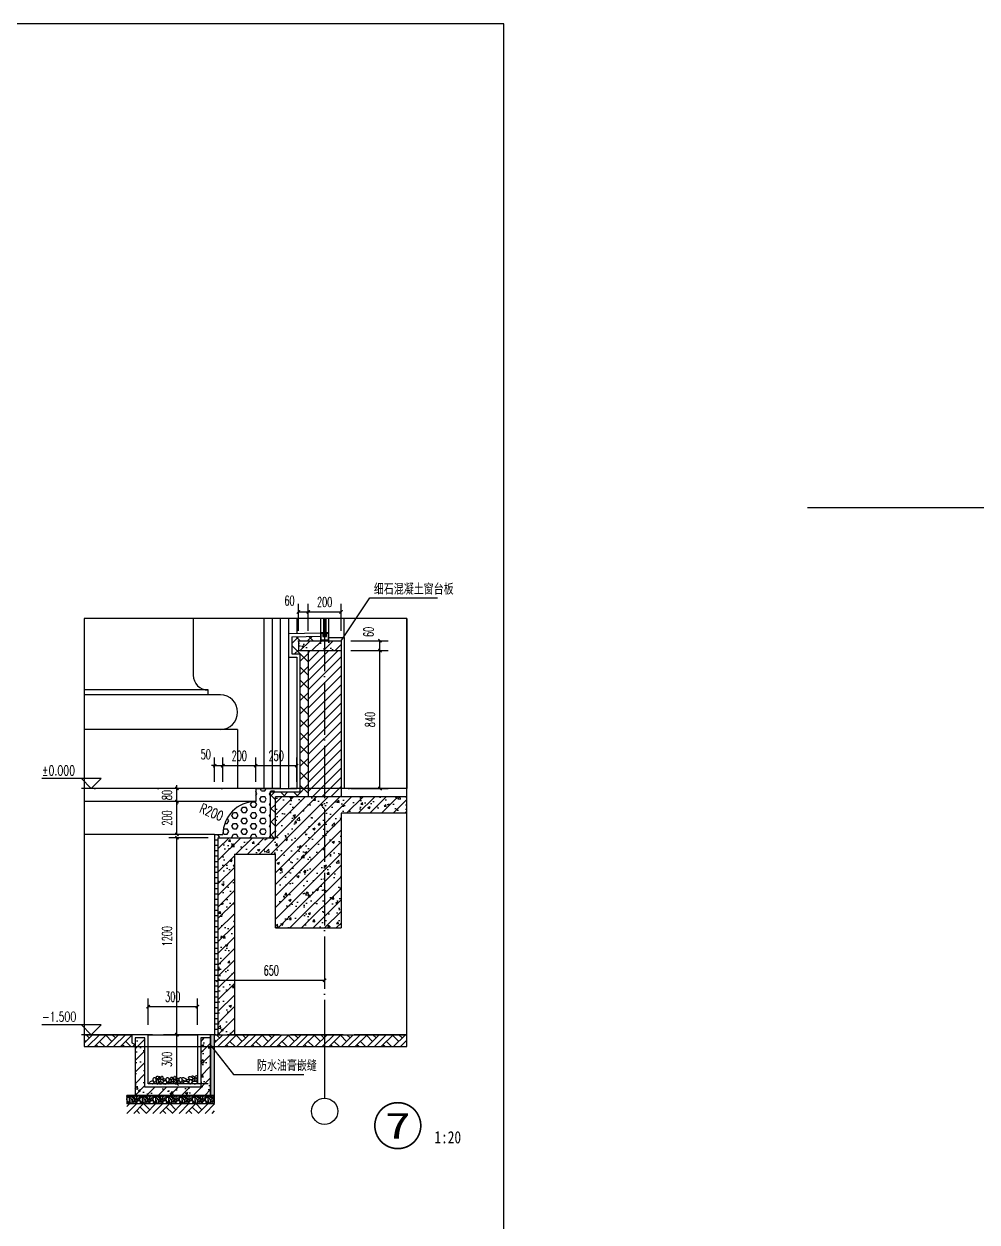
# Model space of a CAD drawing. Extents: x 0 to 125661, y -104936 to 8656.
# Drawn here: x 44539 to 50346, y -34178 to -26879 of the extents above; entities that cross this region are included whole.
import ezdxf
from ezdxf.enums import TextEntityAlignment as Align

# ---------------------------------------------------------------- set-up
doc = ezdxf.new("R2010")
doc.units = 0
doc.header["$LTSCALE"] = 800
doc.header["$MEASUREMENT"] = 0
doc.linetypes.add('DOTE', pattern=[2.42, 2, -0.2, 0.02, -0.2])
doc.layers.get('0').update_dxf_attribs({"linetype": 'CONTINUOUS'})
doc.layers.get('Defpoints').update_dxf_attribs({"color": 1, "linetype": 'CONTINUOUS'})
for name, color, linetype in [('A-卫生间', 173, 'CONTINUOUS'), ('A-外窗', 145, 'CONTINUOUS'), ('A-立面看线', 117, 'CONTINUOUS'), ('A-装饰构件', 197, 'CONTINUOUS'), ('AXIS', 3, 'CONTINUOUS'), ('AXIS_TEXT', 7, 'CONTINUOUS'), ('DIM_ELEV', 3, 'CONTINUOUS'), ('DIM_IDEN', 3, 'CONTINUOUS'), ('DIM_LEAD', 3, 'CONTINUOUS'), ('DOTE', 28, 'CONTINUOUS'), ('PUB_DIM', 3, 'CONTINUOUS'), ('PUB_HATCH', 8, 'CONTINUOUS'), ('PUB_TEXT', 7, 'CONTINUOUS'), ('WALL', 50, 'CONTINUOUS'), ('WINDOW', 145, 'CONTINUOUS'), ('看线1', 7, 'CONTINUOUS'), ('门窗', 4, 'CONTINUOUS'), ('防水', 249, 'CONTINUOUS'), ('面层', 123, 'CONTINUOUS')]:
    doc.layers.add(name, color=color, linetype=linetype)
doc.styles.add('_TCH_DIM', font='SIMPLEX', dxfattribs={"bigfont": 'GBCBIG'})
doc.styles.add('COMPLEX', font='COMPLEX')
doc.styles.add('DIM_FONT', font='SIMPLEX.shx', dxfattribs={"width": 0.6})
doc.styles.add('ht', font='SIMHEI.TTF')
doc.styles.add('房间名称', font='SIMHEI.TTF', dxfattribs={"width": 0.8})
doc.dimstyles.new('DIMN20', dxfattribs={"dimscale": 0.2, "dimtxt": 300, "dimasz": 100, "dimexe": 250, "dimexo": 300, "dimgap": 150, "dimtad": 1, "dimdec": 0, "dimzin": 0, "dimdsep": 46, "dimtxsty": 'DIM_FONT', "dimblk": 'ARCHTICK', "dimcen": 0.09, "dimclrt": 7, "dimazin": 2, "dimtfac": 1, "dimtdec": 0, "dimtix": 1, "dimtmove": 2, "dimatfit": 3, "dimfxl": 0, "dimtolj": 1, "dimtzin": 0, "dimarcsym": 0})

# ---------------------------------------------------------------- blocks, each defined once
blk = doc.blocks.new('_ArchTick')
at = {"color": 0, "linetype": 'ByBlock', "const_width": 0.4}
blk.add_lwpolyline([(-0.5, -0.5), (0.5, 0.5)], dxfattribs=at)
blk = doc.blocks.new('*D374')
at = {"layer": 'Defpoints', "color": 0}
for p in [(45470.9, -31836.4), (45720.9, -31836.4), (45720.9, -33036.4)]:
    blk.add_point(p, dxfattribs=at)
at = {"layer": 'PUB_DIM', "color": 0, "lineweight": -2}
for p, q in [((45660.9, -31836.4), (45420.9, -31836.4)), ((45470.9, -33036.4), (45470.9, -31836.4)), ((45660.9, -33036.4), (45420.9, -33036.4))]:
    blk.add_line(p, q, dxfattribs=at)
at = {"layer": 'PUB_DIM', "color": 0, "lineweight": -2, "xscale": 20, "yscale": 20, "zscale": 20}
for p, rotation in [((45470.9, -31836.4), 90), ((45470.9, -33036.4), 270)]:
    blk.add_blockref('_ArchTick', p, dxfattribs=dict(at, rotation=rotation))
at = {"layer": 'PUB_DIM', "color": 7, "insert": (45410.9, -32436.4), "char_height": 60, "attachment_point": 5, "rotation": 90, "style": 'DIM_FONT'}
blk.add_mtext('\\A1;1200', dxfattribs=at)
blk = doc.blocks.new('*D375')
at = {"layer": 'Defpoints', "color": 0}
for p in [(45470.9, -33036.4), (45720.9, -33036.4), (45720.9, -33336.4)]:
    blk.add_point(p, dxfattribs=at)
at = {"layer": 'PUB_DIM', "color": 0, "lineweight": -2}
for p, q in [((45660.9, -33036.4), (45420.9, -33036.4)), ((45470.9, -33336.4), (45470.9, -33036.4)), ((45660.9, -33336.4), (45420.9, -33336.4))]:
    blk.add_line(p, q, dxfattribs=at)
at = {"layer": 'PUB_DIM', "color": 0, "lineweight": -2, "xscale": 20, "yscale": 20, "zscale": 20}
for p, rotation in [((45470.9, -33036.4), 90), ((45470.9, -33336.4), 270)]:
    blk.add_blockref('_ArchTick', p, dxfattribs=dict(at, rotation=rotation))
at = {"layer": 'PUB_DIM', "color": 7, "insert": (45410.9, -33186.4), "char_height": 60, "attachment_point": 5, "rotation": 90, "style": 'DIM_FONT'}
blk.add_mtext('\\A1;300', dxfattribs=at)
blk = doc.blocks.new('*D376')
at = {"layer": 'Defpoints', "color": 0}
for p in [(45750.9, -31397.4), (45700.9, -31556.4), (45750.9, -31556.4)]:
    blk.add_point(p, dxfattribs=at)
at = {"layer": 'PUB_DIM', "color": 0, "lineweight": -2}
for p, q in [((45700.9, -31496.4), (45700.9, -31347.4)), ((45750.9, -31496.4), (45750.9, -31347.4)), ((45700.9, -31397.4), (45680.9, -31397.4)), ((45700.9, -31397.4), (45750.9, -31397.4)), ((45750.9, -31397.4), (45770.9, -31397.4))]:
    blk.add_line(p, q, dxfattribs=at)
at = {"layer": 'PUB_DIM', "color": 0, "lineweight": -2, "xscale": 20, "yscale": 20, "zscale": 20}
blk.add_blockref('_ArchTick', (45700.9, -31397.4), dxfattribs=at)
at = {"layer": 'PUB_DIM', "color": 0, "lineweight": -2, "xscale": 20, "yscale": 20, "zscale": 20, "rotation": 180}
blk.add_blockref('_ArchTick', (45750.9, -31397.4), dxfattribs=at)
at = {"layer": 'PUB_DIM', "color": 7, "insert": (45646.9, -31328.4), "char_height": 60, "attachment_point": 5, "style": 'DIM_FONT'}
blk.add_mtext('\\A1;50', dxfattribs=at)
blk = doc.blocks.new('*D377')
at = {"layer": 'Defpoints', "color": 0}
for p in [(45950.9, -31397.4), (45750.9, -31556.4), (45950.9, -31556.4)]:
    blk.add_point(p, dxfattribs=at)
at = {"layer": 'PUB_DIM', "color": 0, "lineweight": -2}
for p, q in [((45750.9, -31496.4), (45750.9, -31347.4)), ((45950.9, -31496.4), (45950.9, -31347.4)), ((45750.9, -31397.4), (45950.9, -31397.4))]:
    blk.add_line(p, q, dxfattribs=at)
at = {"layer": 'PUB_DIM', "color": 0, "lineweight": -2, "xscale": 20, "yscale": 20, "zscale": 20, "rotation": 180}
blk.add_blockref('_ArchTick', (45750.9, -31397.4), dxfattribs=at)
at = {"layer": 'PUB_DIM', "color": 0, "lineweight": -2, "xscale": 20, "yscale": 20, "zscale": 20}
blk.add_blockref('_ArchTick', (45950.9, -31397.4), dxfattribs=at)
at = {"layer": 'PUB_DIM', "color": 7, "insert": (45850.9, -31337.4), "char_height": 60, "attachment_point": 5, "style": 'DIM_FONT'}
blk.add_mtext('\\A1;200', dxfattribs=at)
blk = doc.blocks.new('*D378')
at = {"layer": 'Defpoints', "color": 0}
for p in [(46200.8, -31397.4), (45950.9, -31556.4), (46200.8, -31556.4)]:
    blk.add_point(p, dxfattribs=at)
at = {"layer": 'PUB_DIM', "color": 0, "lineweight": -2}
for p, q in [((45950.9, -31496.4), (45950.9, -31347.4)), ((46200.8, -31496.4), (46200.8, -31347.4)), ((45950.9, -31397.4), (46200.8, -31397.4))]:
    blk.add_line(p, q, dxfattribs=at)
at = {"layer": 'PUB_DIM', "color": 0, "lineweight": -2, "xscale": 20, "yscale": 20, "zscale": 20, "rotation": 180}
blk.add_blockref('_ArchTick', (45950.9, -31397.4), dxfattribs=at)
at = {"layer": 'PUB_DIM', "color": 0, "lineweight": -2, "xscale": 20, "yscale": 20, "zscale": 20}
blk.add_blockref('_ArchTick', (46200.8, -31397.4), dxfattribs=at)
at = {"layer": 'PUB_DIM', "color": 7, "insert": (46075.8, -31337.4), "char_height": 60, "attachment_point": 5, "style": 'DIM_FONT'}
blk.add_mtext('\\A1;250', dxfattribs=at)
blk = doc.blocks.new('*D379')
at = {"layer": 'Defpoints', "color": 0}
for p in [(45595.9, -32865.5), (45295.9, -33036.4), (45595.9, -33036.4)]:
    blk.add_point(p, dxfattribs=at)
at = {"layer": 'PUB_DIM', "color": 0, "lineweight": -2}
for p, q in [((45295.9, -32976.4), (45295.9, -32815.5)), ((45595.9, -32976.4), (45595.9, -32815.5)), ((45295.9, -32865.5), (45595.9, -32865.5))]:
    blk.add_line(p, q, dxfattribs=at)
at = {"layer": 'PUB_DIM', "color": 0, "lineweight": -2, "xscale": 20, "yscale": 20, "zscale": 20, "rotation": 180}
blk.add_blockref('_ArchTick', (45295.9, -32865.5), dxfattribs=at)
at = {"layer": 'PUB_DIM', "color": 0, "lineweight": -2, "xscale": 20, "yscale": 20, "zscale": 20}
blk.add_blockref('_ArchTick', (45595.9, -32865.5), dxfattribs=at)
at = {"layer": 'PUB_DIM', "color": 7, "insert": (45445.9, -32805.5), "char_height": 60, "attachment_point": 5, "style": 'DIM_FONT'}
blk.add_mtext('\\A1;300', dxfattribs=at)
blk = doc.blocks.new('*D380')
at = {"layer": 'Defpoints', "color": 0}
for p in [(45720.9, -32386.4), (46370.9, -32386.4), (46370.9, -32705)]:
    blk.add_point(p, dxfattribs=at)
at = {"layer": 'PUB_DIM', "color": 0, "lineweight": -2}
for p, q in [((45720.9, -32446.4), (45720.9, -32755)), ((46370.9, -32446.4), (46370.9, -32755)), ((45720.9, -32705), (46370.9, -32705))]:
    blk.add_line(p, q, dxfattribs=at)
at = {"layer": 'PUB_DIM', "color": 0, "lineweight": -2, "xscale": 20, "yscale": 20, "zscale": 20, "rotation": 180}
blk.add_blockref('_ArchTick', (45720.9, -32705), dxfattribs=at)
at = {"layer": 'PUB_DIM', "color": 0, "lineweight": -2, "xscale": 20, "yscale": 20, "zscale": 20}
blk.add_blockref('_ArchTick', (46370.9, -32705), dxfattribs=at)
at = {"layer": 'PUB_DIM', "color": 7, "insert": (46045.9, -32645), "char_height": 60, "attachment_point": 5, "style": 'DIM_FONT'}
blk.add_mtext('\\A1;650', dxfattribs=at)
blk = doc.blocks.new('*D381')
at = {"layer": 'Defpoints', "color": 0}
for p in [(45470.9, -31536.4), (45720.9, -31536.4), (45720.9, -31616.4)]:
    blk.add_point(p, dxfattribs=at)
at = {"layer": 'PUB_DIM', "color": 0, "lineweight": -2}
for p, q in [((45470.9, -31536.4), (45470.9, -31516.4)), ((45660.9, -31536.4), (45420.9, -31536.4)), ((45470.9, -31616.4), (45470.9, -31536.4)), ((45660.9, -31616.4), (45420.9, -31616.4)), ((45470.9, -31616.4), (45470.9, -31636.4))]:
    blk.add_line(p, q, dxfattribs=at)
at = {"layer": 'PUB_DIM', "color": 0, "lineweight": -2, "xscale": 20, "yscale": 20, "zscale": 20}
for p, rotation in [((45470.9, -31536.4), 270), ((45470.9, -31616.4), 90)]:
    blk.add_blockref('_ArchTick', p, dxfattribs=dict(at, rotation=rotation))
at = {"layer": 'PUB_DIM', "color": 7, "insert": (45410.9, -31576.4), "char_height": 60, "attachment_point": 5, "rotation": 90, "style": 'DIM_FONT'}
blk.add_mtext('\\A1;80', dxfattribs=at)
blk = doc.blocks.new('*D382')
at = {"layer": 'Defpoints', "color": 0}
for p in [(45470.9, -31616.4), (45720.9, -31616.4), (45720.9, -31816.4)]:
    blk.add_point(p, dxfattribs=at)
at = {"layer": 'PUB_DIM', "color": 0, "lineweight": -2}
for p, q in [((45660.9, -31616.4), (45420.9, -31616.4)), ((45470.9, -31816.4), (45470.9, -31616.4)), ((45660.9, -31816.4), (45420.9, -31816.4))]:
    blk.add_line(p, q, dxfattribs=at)
at = {"layer": 'PUB_DIM', "color": 0, "lineweight": -2, "xscale": 20, "yscale": 20, "zscale": 20}
for p, rotation in [((45470.9, -31616.4), 90), ((45470.9, -31816.4), 270)]:
    blk.add_blockref('_ArchTick', p, dxfattribs=dict(at, rotation=rotation))
at = {"layer": 'PUB_DIM', "color": 7, "insert": (45410.9, -31716.4), "char_height": 60, "attachment_point": 5, "rotation": 90, "style": 'DIM_FONT'}
blk.add_mtext('\\A1;200', dxfattribs=at)
blk = doc.blocks.new('*D383')
at = {"layer": 'Defpoints', "color": 0}
for p in [(46470.9, -30460.7), (46270.9, -30636.4), (46470.9, -30636.4)]:
    blk.add_point(p, dxfattribs=at)
at = {"layer": 'PUB_DIM', "color": 0, "lineweight": -2}
for p, q in [((46270.9, -30576.4), (46270.9, -30410.7)), ((46470.9, -30576.4), (46470.9, -30410.7)), ((46270.9, -30460.7), (46470.9, -30460.7))]:
    blk.add_line(p, q, dxfattribs=at)
at = {"layer": 'PUB_DIM', "color": 0, "lineweight": -2, "xscale": 20, "yscale": 20, "zscale": 20, "rotation": 180}
blk.add_blockref('_ArchTick', (46270.9, -30460.7), dxfattribs=at)
at = {"layer": 'PUB_DIM', "color": 0, "lineweight": -2, "xscale": 20, "yscale": 20, "zscale": 20}
blk.add_blockref('_ArchTick', (46470.9, -30460.7), dxfattribs=at)
at = {"layer": 'PUB_DIM', "color": 7, "insert": (46370.9, -30400.7), "char_height": 60, "attachment_point": 5, "style": 'DIM_FONT'}
blk.add_mtext('\\A1;200', dxfattribs=at)
blk = doc.blocks.new('*D384')
at = {"layer": 'Defpoints', "color": 0}
for p in [(46270.9, -30460.7), (46210.9, -30636.4), (46270.9, -30636.4)]:
    blk.add_point(p, dxfattribs=at)
at = {"layer": 'PUB_DIM', "color": 0, "lineweight": -2}
for p, q in [((46210.9, -30576.4), (46210.9, -30410.7)), ((46270.9, -30576.4), (46270.9, -30410.7)), ((46210.9, -30460.7), (46270.9, -30460.7))]:
    blk.add_line(p, q, dxfattribs=at)
at = {"layer": 'PUB_DIM', "color": 0, "lineweight": -2, "xscale": 20, "yscale": 20, "zscale": 20, "rotation": 180}
blk.add_blockref('_ArchTick', (46210.9, -30460.7), dxfattribs=at)
at = {"layer": 'PUB_DIM', "color": 0, "lineweight": -2, "xscale": 20, "yscale": 20, "zscale": 20}
blk.add_blockref('_ArchTick', (46270.9, -30460.7), dxfattribs=at)
at = {"layer": 'PUB_DIM', "color": 7, "insert": (46156.9, -30391.7), "char_height": 60, "attachment_point": 5, "style": 'DIM_FONT'}
blk.add_mtext('\\A1;60', dxfattribs=at)
blk = doc.blocks.new('*D385')
at = {"layer": 'Defpoints', "color": 0}
for p in [(46470.9, -30636.4), (46707.8, -30636.4), (46470.9, -30696.4)]:
    blk.add_point(p, dxfattribs=at)
at = {"layer": 'PUB_DIM', "color": 0, "lineweight": -2}
for p, q in [((46530.9, -30636.4), (46757.8, -30636.4)), ((46707.8, -30696.4), (46707.8, -30636.4)), ((46530.9, -30696.4), (46757.8, -30696.4))]:
    blk.add_line(p, q, dxfattribs=at)
at = {"layer": 'PUB_DIM', "color": 0, "lineweight": -2, "xscale": 20, "yscale": 20, "zscale": 20}
for p, rotation in [((46707.8, -30636.4), 90), ((46707.8, -30696.4), 270)]:
    blk.add_blockref('_ArchTick', p, dxfattribs=dict(at, rotation=rotation))
at = {"layer": 'PUB_DIM', "color": 7, "insert": (46638.8, -30582.4), "char_height": 60, "attachment_point": 5, "rotation": 90, "style": 'DIM_FONT'}
blk.add_mtext('\\A1;60', dxfattribs=at)
blk = doc.blocks.new('*D386')
at = {"layer": 'Defpoints', "color": 0}
for p in [(46470.9, -30696.4), (46707.8, -30696.4), (46470.9, -31536.4)]:
    blk.add_point(p, dxfattribs=at)
at = {"layer": 'PUB_DIM', "color": 0, "lineweight": -2}
for p, q in [((46530.9, -30696.4), (46757.8, -30696.4)), ((46707.8, -31536.4), (46707.8, -30696.4)), ((46530.9, -31536.4), (46757.8, -31536.4))]:
    blk.add_line(p, q, dxfattribs=at)
at = {"layer": 'PUB_DIM', "color": 0, "lineweight": -2, "xscale": 20, "yscale": 20, "zscale": 20}
for p, rotation in [((46707.8, -30696.4), 90), ((46707.8, -31536.4), 270)]:
    blk.add_blockref('_ArchTick', p, dxfattribs=dict(at, rotation=rotation))
at = {"layer": 'PUB_DIM', "color": 7, "insert": (46647.8, -31116.4), "char_height": 60, "attachment_point": 5, "rotation": 90, "style": 'DIM_FONT'}
blk.add_mtext('\\A1;840', dxfattribs=at)
blk = doc.blocks.new('_AXISO')
blk.add_circle((0, 0), 0.5)
at = {"layer": 'AXIS_TEXT', "style": 'COMPLEX', "width": 1.041667}
blk.add_attdef('A', text='', height=0.56, dxfattribs=at).set_placement((-0.25, -0.28), (0.25, -0.28), align=Align.FIT)

msp = doc.modelspace()

# ---------------------------------------------------------------- hatches: boundary and pattern name
at = {"layer": 'PUB_HATCH'}
h = msp.add_hatch(dxfattribs=at)
h.set_pattern_fill('钢筋混凝土', color=256, scale=20, style=0)
h.set_pattern_definition([(45, (45720.85, -33036.406), (-35.3553, 35.3553), []), (50, (45720.85, -33036.41), (143.452, -12.5504), [15, -165]), (355, (45720.85, -33036.4), (-27.75, 150.4384), [12, -132]), (100.4514, (45732.8, -33037.45), (115.702, 137.888), [12.748, -140.2284]), (46.184, (45720.85, -32996.4), (213.448, -33.104), [22.5, -247.5]), (96.636, (45738.64, -32999.16), (186.933, 194.824), [19.122, -210.343]), (351.184, (45720.85, -32996.4), (186.932, 194.824), [18, -198]), (21, (45740.85, -33006.41), (119.3814, -80.524), [15, -165]), (326, (45740.85, -33006.4), (48.663, 145.03), [12, -132]), (71.4514, (45750.8, -33013.12), (168.0445, 64.506), [12.748, -140.2284]), (37.5, (45720.85, -33036.406), (2.432, 66.5788), [0, -130.4, 0, -134, 0, -132.5]), (7.5, (45720.85, -33036.406), (52.614, 78.8823), [0, -76.4, 0, -127.4, 0, -50.5]), (327.5, (45676.25, -33036.406), (106.7645, -4.511), [0, -50, 0, -156, 0, -207]), (317.5, (45656.25, -33036.41), (116.6372, 20.021), [0, -65, 0, -103.6, 0, -147])])
h.paths.add_polyline_path([(46470.9, -31686.4), (46870.8, -31686.4), (46870.8, -31586.4), (46070.9, -31586.4), (46070.9, -31836.4), (45720.9, -31836.4), (45720.9, -33036.4), (45820.9, -33036.4), (45820.9, -31936.4), (46070.9, -31936.4), (46070.9, -32386.4), (46470.9, -32386.4)])
h.paths.add_polyline_path([(46470.9, -30636.4), (46210.9, -30636.4), (46210.9, -30696.4), (46470.9, -30696.4)])
h = msp.add_hatch(dxfattribs=at)
h.set_pattern_fill('多孔材料', color=256, scale=20, style=0)
h.set_pattern_definition([(45, (46324.656, -31699.276), (-40, 40), []), (135, (46324.656, -31699.276), (-40, -40), [])])
h.paths.add_polyline_path([(46090.9, -31556.4), (46040.9, -31556.4), (46040.9, -31836.4), (46070.9, -31836.4), (46070.9, -31586.4), (46090.9, -31586.4)])
h.paths.add_polyline_path([(46210.9, -30636.4), (46345.9, -30636.4), (46345.9, -30608), (46170.8, -30613), (46170.8, -30716.4), (46220.8, -30716.4), (46220.8, -31556.4), (46090.9, -31556.4), (46090.9, -31586.4), (46270.9, -31586.4), (46270.9, -30696.4), (46210.9, -30696.4)])
h = msp.add_hatch(dxfattribs=at)
h.set_pattern_fill('普通砖', color=256, scale=30, style=0)
h.set_pattern_definition([(45, (48960.166, -40998.246), (-28.21356, 28.21356), [])])
h.paths.add_polyline_path([(46470.9, -30696.4), (46270.9, -30696.4), (46270.9, -31586.4), (46470.9, -31586.4)])
h = msp.add_hatch(dxfattribs=at)
h.set_pattern_fill('HEX', color=256, scale=20, style=0)
h.set_pattern_definition([(0, (45700.85, -33036.406), (0, 32.99556), [19.05, -38.1]), (120, (45700.85, -33036.406), (-28.575, -16.4978), [19.05, -38.1]), (60, (45719.9, -33036.406), (-28.575, 16.4978), [19.05, -38.1])])
edge = h.paths.add_edge_path()
edge.add_line((46040.9, -31836.4), (46040.9, -31556.4))
edge.add_line((46040.9, -31556.4), (46070.9, -31556.4))
edge.add_line((46070.9, -31556.4), (46070.9, -31536.4))
edge.add_line((46070.9, -31536.4), (45950.9, -31536.4))
edge.add_line((45950.9, -31536.4), (45950.9, -31616.4))
edge.add_arc((45950.9, -31816.4), 200, 90, 180)
edge.add_line((45750.9, -31816.4), (45700.9, -31816.4))
edge.add_line((45700.9, -31816.4), (45700.9, -33036.4))
edge.add_line((45700.9, -33036.4), (45720.9, -33036.4))
edge.add_line((45720.9, -33036.4), (45720.9, -31836.4))
edge.add_line((45720.9, -31836.4), (46040.9, -31836.4))
h = msp.add_hatch(dxfattribs=at)
h.set_pattern_fill('夯实土壤', color=256, scale=20, style=0)
h.set_pattern_definition([(45, (43564.9, -33156.58), (-79.479, 79.479), []), (45, (43606.9, -33156.58), (-79.479, 79.479), []), (45, (43648.9, -33156.58), (-79.479, 79.479), []), (135, (43564.9, -33156.58), (-79.479, -79.479), [53, -59.4]), (135, (43585.9, -33135.58), (-79.479, -79.479), [53, -59.4]), (135, (43606.9, -33114.58), (-79.479, -79.479), [53, -59.4])])
h.paths.add_polyline_path([(44905.9, -33036.4), (44905.9, -33108.8), (45215.9, -33108.8), (45215.9, -33096.4), (45195.9, -33086.4), (45195.9, -33036.4)])
h = msp.add_hatch(dxfattribs=at)
h.set_pattern_fill('钢筋混凝土', color=256, scale=20, style=0)
h.set_pattern_definition([(45, (45215.85, -33406.406), (-35.3553, 35.3553), []), (50, (45215.85, -33406.41), (143.452, -12.55), [15, -165]), (355, (45215.85, -33406.4), (-27.75, 150.44), [12, -132]), (100.451, (45227.8, -33407.45), (115.702, 137.888), [12.748, -140.228]), (46.184, (45215.85, -33366.4), (213.45, -33.104), [22.5, -247.5]), (96.636, (45233.64, -33369.16), (186.93, 194.82), [19.12, -210.34]), (351.184, (45215.85, -33366.4), (186.93, 194.82), [18, -198]), (21, (45235.85, -33376.41), (119.381, -80.524), [15, -165]), (326, (45235.85, -33376.4), (48.663, 145.03), [12, -132]), (71.45, (45245.8, -33383.12), (168.045, 64.506), [12.748, -140.228]), (37.5, (45215.85, -33406.406), (2.432, 66.5788), [0, -130.4, 0, -134, 0, -132.5]), (7.5, (45215.85, -33406.406), (52.614, 78.882), [0, -76.4, 0, -127.4, 0, -50.5]), (327.5, (45171.25, -33406.406), (106.7645, -4.511), [0, -50, 0, -156, 0, -207]), (317.5, (45151.25, -33406.41), (116.637, 20.021), [0, -65, 0, -103.6, 0, -147])])
h.paths.add_polyline_path([(45275.9, -33056.4), (45235.2, -33056.4), (45235.2, -33267.3), (45275.9, -33267.3)])
h.paths.add_polyline_path([(45275.9, -33267.3), (45235.2, -33267.3), (45235.2, -33056.4), (45215.9, -33056.4), (45215.9, -33406.4), (45675.9, -33406.4), (45675.9, -33267.3), (45615.9, -33267.3), (45615.9, -33356.4), (45275.9, -33356.4)])
h.paths.add_polyline_path([(45675.9, -33056.4), (45615.9, -33056.4), (45615.9, -33267.3), (45675.9, -33267.3)])
h = msp.add_hatch(dxfattribs=at)
h.set_pattern_fill('夯实土壤', color=256, scale=20, style=0)
h.set_pattern_definition([(45, (44994.45, -33156.58), (-79.479, 79.479), []), (45, (45036.45, -33156.58), (-79.479, 79.479), []), (45, (45078.45, -33156.58), (-79.479, 79.479), []), (135, (44994.45, -33156.58), (-79.479, -79.479), [53, -59.4]), (135, (45015.45, -33135.58), (-79.479, -79.479), [53, -59.4]), (135, (45036.45, -33114.58), (-79.479, -79.479), [53, -59.4])])
h.paths.add_polyline_path([(45700.9, -33036.4), (45700.9, -33108.8), (46870.8, -33108.8), (46870.8, -33036.4)])
h = msp.add_hatch(dxfattribs=at)
h.set_pattern_fill('砾石铺砌', color=256, scale=20, style=0)
h.set_pattern_definition([(0, (-3814162.07, 2280510.634), (80, 80), [8, -12, 4, -12, 4, -40]), (0, (-3814122.07, 2280518.634), (80, 80), [4, -76]), (0, (-3814146.07, 2280522.634), (80, 80), [4, -8, 4, -64]), (0, (-3814106.07, 2280526.634), (80, 80), [8, -72]), (0, (-3814098.07, 2280530.634), (80, 80), [4, -76]), (0, (-3814122.07, 2280538.634), (80, 80), [8, -72]), (0, (-3814162.07, 2280542.634), (80, 80), [4, -8, 4, -20, 12, -32]), (0, (-3814106.07, 2280550.634), (80, 80), [8, -72]), (0, (-3814154.07, 2280554.634), (80, 80), [8, -4, 4, -32, 4, -28]), (0, (-3814158.07, 2280558.634), (80, 80), [4, -76]), (0, (-3814130.07, 2280562.634), (80, 80), [4, -4, 4, -68]), (0, (-3814142.07, 2280566.634), (80, 80), [4, -76]), (0, (-3814090.07, 2280570.634), (80, 80), [4, -76]), (0, (-3814126.07, 2280574.634), (80, 80), [4, -32, 4, -40]), (0, (-3814126.07, 2280578.634), (80, 80), [8, -72]), (0, (-3814110.07, 2280582.634), (80, 80), [8, -72]), (0, (-3814158.07, 2280586.634), (80, 80), [4, -48, 8, -20]), (90, (-3814162.07, 2280546.634), (-80, 80), [16, -16, 8, -40]), (90, (-3814158.07, 2280546.634), (-80, 80), [4, -28, 8, -40]), (90, (-3814154.07, 2280526.634), (-80, 80), [12, -68]), (90, (-3814150.07, 2280526.634), (-80, 80), [8, -72]), (90, (-3814146.07, 2280514.634), (-80, 80), [4, -48, 4, -4, 8, -12]), (90, (-3814138.07, 2280514.634), (-80, 80), [4, -28, 4, -44]), (90, (-3814134.07, 2280546.634), (-80, 80), [8, -12, 4, -4, 8, -44]), (90, (-3814130.07, 2280530.634), (-80, 80), [8, -44, 4, -24]), (90, (-3814126.07, 2280514.634), (-80, 80), [4, -4, 8, -64]), (90, (-3814118.07, 2280566.634), (-80, 80), [4, -76]), (90, (-3814114.07, 2280566.634), (-80, 80), [8, -8, 4, -4, 8, -48]), (90, (-3814110.07, 2280530.634), (-80, 80), [4, -4, 4, -8, 4, -56]), (90, (-3814098.07, 2280558.634), (-80, 80), [16, -64]), (90, (-3814094.07, 2280550.634), (-80, 80), [16, -12, 8, -44]), (90, (-3814090.07, 2280518.634), (-80, 80), [4, -12, 8, -56]), (90, (-3814086.07, 2280526.634), (-80, 80), [12, -68]), (45, (-3814130.07, 2280510.634), (4e-15, 79.9999999), [5.6568, -107.480285]), (45, (-3814086.07, 2280514.634), (4e-15, 79.9999999), [5.6568, -96.16668496, 5.6568, -5.6568]), (45, (-3814138.07, 2280518.634), (4e-15, 79.9999999), [5.6568, -45.2544, 5.6568, -56.56908496]), (45, (-3814118.07, 2280518.634), (4e-15, 79.9999999), [5.6568, -90.50988496, 5.6568, -11.3136]), (45, (-3814114.07, 2280518.634), (4e-15, 79.9999999), [11.3136, -45.2544, 11.3136, -45.25548496]), (45, (-3814134.07, 2280526.634), (0.0003835, 79.9996163), [5.656, -50.912, 5.656, -5.656, 5.656, -39.6010848]), (45, (-3814094.07, 2280530.634), (4e-15, 79.9999999), [5.6568, -5.6568, 5.6568, -96.16668496]), (45, (-3814150.07, 2280534.634), (0.0003835, 79.9996163), [5.6568, -67.8816, 5.6568, -33.94188496]), (45, (-3814086.07, 2280542.634), (0.0003835, 79.9996163), [5.656, -5.656, 5.656, -22.6272, 5.656, -67.885884]), (45, (-3814134.07, 2280554.634), (4e-15, 79.9999999), [5.6568, -107.480285]), (45, (-3814154.07, 2280558.634), (4e-15, 79.9999999), [11.31368, -101.823405]), (45, (-3814162.07, 2280566.634), (4e-15, 79.9999999), [5.6568, -5.6568, 5.6568, -96.16668496]), (45, (-3814118.07, 2280578.634), (4e-15, 79.9999999), [5.6568, -107.480285]), (45, (-3814094.07, 2280586.634), (4e-15, 79.9999999), [5.6568, -107.480285]), (135, (-3814126.07, 2280518.634), (4e-15, 79.9999999), [5.6568, -107.480285]), (135, (-3814122.07, 2280518.634), (4e-15, 79.9999999), [5.6568, -107.480285]), (135, (-3814146.07, 2280522.634), (4e-15, 79.9999999), [5.6568, -22.6272, 11.3136, -73.53948496]), (135, (-3814162.07, 2280522.634), (4e-15, 79.9999999), [5.6568, -107.480285]), (135, (-3814110.07, 2280534.634), (4e-15, 79.9999999), [5.6568, -45.254832, 5.6568, -56.56865296]), (135, (-3814106.07, 2280534.634), (-0.0003835, 79.9996163), [5.656, -33.944, 5.656, -33.936, 5.656, -28.2890848]), (135, (-3814154.07, 2280538.634), (-0.0003835, 79.9996163), [5.6568, -107.480285]), (135, (-3814090.07, 2280542.634), (-0.0003835, 79.9996163), [11.312, -28.284, 5.656, -5.656, 5.656, -56.5730848]), (135, (-3814142.07, 2280554.634), (4e-15, 79.9999999), [5.6568, -107.480285]), (135, (-3814110.07, 2280554.634), (4e-15, 79.9999999), [11.31368, -101.823405]), (135, (-3814106.07, 2280554.634), (4e-15, 79.9999999), [5.6568, -107.480285]), (135, (-3814130.07, 2280562.634), (4e-15, 79.9999999), [5.6568, -107.480285]), (135, (-3814154.07, 2280574.634), (4e-15, 79.9999999), [5.6568, -107.480285]), (135, (-3814090.07, 2280574.634), (4e-15, 79.9999999), [5.6568, -107.480285]), (26.5650512, (-3814154.07, 2280510.634), (80, 3e-08), [8.944, -169.9414382]), (26.5650512, (-3814162.07, 2280518.634), (80, 3e-08), [8.944, -169.9414382]), (26.5650512, (-3814162.07, 2280522.634), (80, 3e-08), [8.944, -169.9414382]), (26.5650512, (-3814142.07, 2280522.634), (80, 3e-08), [8.944, -169.9414382]), (26.5650512, (-3814146.07, 2280538.634), (80, 3e-08), [8.944, -169.9414382]), (26.5650512, (-3814146.07, 2280542.634), (80, 3e-08), [8.944, -169.9414382]), (26.5650512, (-3814130.07, 2280558.634), (80, 3e-08), [8.944, -169.9414382]), (26.5650512, (-3814126.07, 2280562.634), (80, 3e-08), [8.944, -169.9414382]), (26.5650512, (-3814158.07, 2280570.634), (80, 3e-08), [8.944, -169.9414382]), (26.5650512, (-3814134.07, 2280570.634), (80, 3e-08), [8.944, -169.9414382]), (63.4349488, (-3814094.07, 2280510.634), (4e-09, 80), [8.944, -169.9414382]), (63.4349488, (-3814114.07, 2280522.634), (4e-09, 80), [8.944, -169.9414382]), (63.4349488, (-3814126.07, 2280530.634), (4e-09, 80), [8.944, -169.9414382]), (63.4349488, (-3814114.07, 2280542.634), (4e-09, 80), [8.944, -169.9414382]), (63.4349488, (-3814110.07, 2280542.634), (4e-09, 80), [8.944, -169.9414382]), (63.4349488, (-3814138.07, 2280554.634), (4e-09, 80), [8.944, -169.9414382]), (63.4349488, (-3814146.07, 2280558.634), (4e-09, 80), [8.944, -169.9414382]), (63.4349488, (-3814114.07, 2280574.634), (4e-09, 80), [8.944, -169.9414382]), (63.4349488, (-3814146.07, 2280582.634), (4e-09, 80), [8.944, -169.9414382]), (116.5650512, (-3814158.07, 2280558.634), (-3e-08, 80), [8.944, -169.9414382]), (116.5650512, (-3814110.07, 2280558.634), (-3e-08, 80), [8.944, -169.9414382]), (116.5650512, (-3814162.07, 2280562.634), (-3e-08, 80), [8.944, -169.9414382]), (116.5650512, (-3814098.07, 2280574.634), (-3e-08, 80), [8.944, -169.9414382]), (116.5650512, (-3814150.07, 2280578.634), (-3e-08, 80), [8.944, -169.9414382]), (116.5650512, (-3814134.07, 2280582.634), (-3e-08, 80), [8.944, -169.9414382]), (153.4349488, (-3814130.07, 2280510.634), (-80, 3e-08), [8.944, -169.9414382]), (153.4349488, (-3814146.07, 2280518.634), (-80, 3e-08), [8.944, -169.9414382]), (153.4349488, (-3814090.07, 2280522.634), (-80, 3e-08), [8.944, -169.9414382]), (153.4349488, (-3814098.07, 2280530.634), (-80, 3e-08), [8.944, -169.9414382]), (153.4349488, (-3814130.07, 2280538.634), (-80, 3e-08), [8.944, -169.9414382]), (153.4349488, (-3814150.07, 2280542.634), (-80, 3e-08), [8.944, -169.9414382]), (153.4349488, (-3814126.07, 2280542.634), (-80, 3e-08), [8.944, -169.9414382]), (153.4349488, (-3814138.07, 2280550.634), (-80, 3e-08), [8.944, -169.9414382]), (153.4349488, (-3814138.07, 2280570.634), (-80, 3e-08), [8.944, -169.9414382]), (153.4349488, (-3814162.07, 2280586.634), (-80, 3e-08), [8.944, -169.9414382]), (153.4349488, (-3814114.07, 2280586.634), (-80, 3e-08), [8.944, -169.9414382]), (153.4349488, (-3814106.07, 2280586.634), (-80, 3e-08), [8.944, -169.9414382])])
h.paths.add_polyline_path([(45700.9, -33456.4), (45700.9, -33406.4), (45675.9, -33406.4), (45165.9, -33406.4), (45165.9, -33456.4)])
at = {"layer": '防水'}
msp.add_hatch(color=256, dxfattribs=at).paths.add_polyline_path([(45700.9, -33036.4), (45675.9, -33036.4), (45675.9, -33406.4), (45700.9, -33406.4), (45700.9, -33136.4), (45700.9, -33126.4)])

# ---------------------------------------------------------------- linework, layer by layer
at = {"layer": 'A-卫生间'}
for p, q in [((46870.8, -30501.4), (46870.8, -31536.4)), ((46870.8, -31536.4), (46470.9, -31536.4))]:
    msp.add_line(p, q, dxfattribs=at)
at = {"layer": 'A-外窗'}
msp.add_line((46490.9, -30616.4), (46490.9, -30501.4), dxfattribs=at)
at = {"layer": 'A-立面看线'}
for p, q in [((45570.8, -30501.4), (45570.8, -30846.4)), ((45660.8, -30936.4), (44905.9, -30936.4)), ((45660.8, -30966.4), (45660.8, -30936.4)), ((45735.8, -30966.4), (44905.9, -30966.4)), ((45840.8, -31176.4), (44905.9, -31176.4)), ((45840.8, -31176.4), (45840.8, -31536.4)), ((45950.9, -31536.4), (44905.9, -31536.4)), ((45950.9, -31616.4), (44905.9, -31616.4)), ((45700.9, -31816.4), (44905.9, -31816.4))]:
    msp.add_line(p, q, dxfattribs=at)
for centre, radius, start, end in [((45660.8, -30846.4), 90, 180, 270), ((45735.8, -31071.4), 105, 270, 90)]:
    msp.add_arc(centre, radius, start, end, dxfattribs=at)
at = {"layer": 'A-装饰构件'}
for p, q in [((46000.9, -30501.4), (46000.9, -31536.4)), ((46050.9, -30501.4), (46050.9, -31536.4)), ((46100.9, -30501.4), (46100.9, -31536.4)), ((46150.9, -30501.4), (46150.9, -30592.9)), ((46200.9, -30501.4), (46200.9, -30591.1)), ((46150.9, -30736.4), (46150.9, -31536.4))]:
    msp.add_line(p, q, dxfattribs=at)
at = {"layer": 'AXIS'}
msp.add_line((46370.9, -33108.8), (46370.9, -33422.9), dxfattribs=at)
at = {"layer": 'Defpoints', "color": 6}
msp.add_lwpolyline([(46870.8, -30501.4), (44905.9, -30501.4), (44905.9, -33108.8), (46870.8, -33108.8)], close=True, dxfattribs=at)
at = {"layer": 'DIM_ELEV'}
for p, q in [((45008.9, -31476.4), (44648.9, -31476.4)), ((44948.9, -31536.4), (44888.9, -31476.4)), ((44948.9, -31536.4), (45008.9, -31476.4)), ((45293.3, -31536.4), (44888.9, -31536.4)), ((45008.9, -32976.4), (44648.9, -32976.4)), ((44948.9, -33036.4), (44888.9, -32976.4)), ((44948.9, -33036.4), (45008.9, -32976.4)), ((45293.3, -33036.4), (44888.9, -33036.4))]:
    msp.add_line(p, q, dxfattribs=at)
at = {"layer": 'DIM_IDEN', "color": 0, "const_width": 10}
msp.add_lwpolyline([(46956.8, -33590.6, 1), (46676.8, -33590.6, 1)], format="xyb", close=True, dxfattribs=at)
at = {"layer": 'DIM_LEAD'}
for p, q in [((46470.9, -30636.4), (46647, -30375.4)), ((46647, -30375.4), (47058.7, -30375.4)), ((45680.9, -33108.8), (45815.1, -33278.3)), ((45815.1, -33278.3), (46243.3, -33278.3))]:
    msp.add_line(p, q, dxfattribs=at)
at = {"layer": 'DIM_LEAD', "const_width": 8}
msp.add_lwpolyline([(45678.4, -33105.6, 1), (45683.3, -33111.9, 1)], format="xyb", close=True, dxfattribs=at)
at = {"layer": 'DOTE', "linetype": 'DOTE'}
msp.add_line((49312.7, -29824.1), (65713.8, -29824.1), dxfattribs=at)
at = {"layer": 'DOTE', "linetype": 'DOTE', "ltscale": 0.2}
for p, q in [((46370.9, -30501.4), (46370.9, -33156.6)), ((46870.8, -31536.4), (44905.9, -31536.4)), ((46870.8, -33036.4), (44905.9, -33036.4))]:
    msp.add_line(p, q, dxfattribs=at)
at = {"layer": 'PUB_DIM'}
msp.add_lwpolyline([(45950.9, -31816.4, 0, 0, 0), (45802.8, -31755.6, 13.2, 0, 0), (45765.8, -31740.5, 0, 0, 0)], format="xyseb", dxfattribs=at)
at = {"layer": 'PUB_HATCH'}
for p, q in [((45165.9, -33474.4, 0), (45183.9, -33456.4)), ((45165.9, -33516.4), (45225.9, -33456.4)), ((45207.9, -33516.4), (45267.9, -33456.4)), ((45225.9, -33498.4), (45243.9, -33516.4, 0)), ((45246.9, -33477.4), (45284.4, -33514.9)), ((45267.9, -33456.4), (45305.4, -33493.9)), ((45282.9, -33516.4), (45342.9, -33456.4)), ((45324.9, -33516.4), (45384.9, -33456.4)), ((45366.9, -33516.4), (45426.9, -33456.4)), ((45384.9, -33498.4), (45402.9, -33516.4, 0)), ((45405.9, -33477.4), (45443.4, -33514.9)), ((45426.9, -33456.4), (45464.4, -33493.9)), ((45441.9, -33516.4), (45501.9, -33456.4)), ((45483.9, -33516.4), (45543.9, -33456.4)), ((45525.9, -33516.4), (45585.9, -33456.4)), ((45543.9, -33498.4), (45561.9, -33516.4, 0)), ((45564.9, -33477.4), (45602.4, -33514.9)), ((45585.9, -33456.4), (45623.4, -33493.9)), ((45600.9, -33516.4), (45660.9, -33456.4)), ((45642.9, -33516.4), (45700.9, -33458.4)), ((45684.9, -33516.4), (45700.9, -33500.4, 0))]:
    msp.add_line(p, q, dxfattribs=at)
at = {"layer": 'PUB_HATCH', "color": 1}
msp.add_lwpolyline([(39364.8, -39025.1), (47463.1, -39025.1), (47463.1, -26878.6), (39364.8, -26878.6)], close=True, dxfattribs=at)
at = {"layer": 'PUB_HATCH'}
for points, start_tangent, end_tangent in [([(45329.9, -33329.4), (45329.9, -33325.4), (45321.9, -33317.4), (45317.9, -33317.4), (45309.9, -33321.4), (45305.9, -33325.4), (45305.9, -33333.4), (45312, -33336.4), (45326.4, -33336.4), (45329.9, -33329.4)], (0.827506, 0.561458), (0.827506, 0.561458)), ([(45341.9, -33305.4), (45337.9, -33297.4), (45329.9, -33297.4), (45326.2, -33304.8), (45325.9, -33313.4), (45331, -33322.5), (45333.9, -33325.4), (45337.9, -33325.4), (45341.9, -33321.4), (45341.9, -33305.4)], (0.11811, 0.993001), (0.11811, 0.993001)), ([(45345.9, -33313.4), (45349.9, -33309.4), (45353.9, -33309.4), (45357.9, -33317.4), (45357.9, -33333.4), (45353.9, -33337.4), (45345.9, -33329.4), (45345.9, -33313.4)], (0.455642, 0.890163), (0.455642, 0.890163)), ([(45353.9, -33305.4), (45357.9, -33301.4), (45357.9, -33293.4), (45349.9, -33289.4), (45345.9, -33293.4), (45345.9, -33301.4), (45353.9, -33305.4)], (0.981376, 0.192097), (0.981376, 0.192097)), ([(45361.9, -33301.4), (45361.9, -33293.4), (45365.9, -33293.4), (45369.9, -33301.4), (45365.9, -33305.4), (45361.9, -33301.4)], (-0.421847, 0.906667), (-0.421847, 0.906667)), ([(45361.9, -33333.4), (45361.9, -33329.4), (45365.9, -33325.4), (45373.9, -33325.4), (45381.9, -33329.4), (45381.9, -33332.6), (45377.3, -33335.7), (45368, -33336.4), (45361.9, -33333.4)], (-0.465068, 0.885275), (-0.465068, 0.885275)), ([(45381.9, -33309.4), (45385.9, -33305.4), (45385.9, -33297.4), (45381.9, -33289.4), (45377.9, -33289.4), (45374.2, -33296.8), (45373.9, -33305.4), (45381.9, -33309.4)], (0.957001, 0.290083), (0.957001, 0.290083)), ([(45392, -33336.4), (45385.9, -33333.4), (45385.9, -33325.4), (45389.9, -33321.4), (45397.9, -33317.4), (45401.9, -33317.4), (45409.9, -33325.4), (45409.9, -33329.4), (45406.4, -33336.4), (45392, -33336.4)], (-0.987327, -0.158702), (-0.987327, -0.158702)), ([(45397.9, -33305.4), (45393.9, -33305.4), (45385.9, -33309.4), (45385.9, -33313.4), (45389.9, -33317.4), (45393.9, -33317.4), (45401.9, -33313.4), (45401.9, -33309.4), (45397.9, -33305.4)], (-0.726806, 0.686843), (-0.726806, 0.686843)), ([(45413.9, -33325.4), (45417.9, -33325.4), (45421.9, -33321.4), (45421.9, -33305.4), (45417.9, -33297.4), (45409.9, -33297.4), (45405.9, -33305.4), (45405.9, -33313.4), (45409.9, -33321.4), (45413.9, -33325.4)], (0.926091, -0.3773), (0.926091, -0.3773)), ([(45422.7, -33324.7), (45418.7, -33324.7), (45410.7, -33328.7), (45410.7, -33332.7), (45414.7, -33336.7), (45418.7, -33336.7), (45426.7, -33332.7), (45426.7, -33328.7), (45422.7, -33324.7)], (-0.726806, 0.686843), (-0.726806, 0.686843)), ([(45430.9, -33328.6, 0), (45434.9, -33324.6, 0), (45434.9, -33316.6, 0), (45430.9, -33308.6, 0), (45426.9, -33308.6, 0), (45423.1, -33316.1, 0), (45422.9, -33324.6, 0), (45430.9, -33328.6, 0)], (0.957001, 0.290083), (0.957001, 0.290083)), ([(45435.4, -33295.3, 0), (45432.8, -33298.3, 0), (45430.5, -33306.9, 0), (45433.5, -33309.5, 0), (45439.1, -33309.2, 0), (45441.8, -33306.2, 0), (45444.1, -33297.5, 0), (45441.1, -33294.9, 0), (45435.4, -33295.3, 0)], (-0.995775, -0.091829), (-0.995775, -0.091829)), ([(45446.9, -33324.6, 0), (45442.9, -33324.6, 0), (45434.9, -33328.6, 0), (45434.9, -33332.6, 0), (45438.9, -33336.6, 0), (45442.9, -33336.6, 0), (45450.9, -33332.6, 0), (45450.9, -33328.6, 0), (45446.9, -33324.6, 0)], (-0.726806, 0.686843), (-0.726806, 0.686843)), ([(45460.5, -33310), (45464.5, -33306), (45464.5, -33298), (45460.5, -33290), (45456.5, -33290), (45452.8, -33297.4), (45452.5, -33306), (45460.5, -33310)], (0.957001, 0.290083), (0.957001, 0.290083)), ([(45459.8, -33335.1), (45453.7, -33332), (45453.7, -33324), (45457.7, -33320), (45465.7, -33316), (45469.7, -33316), (45477.7, -33324), (45477.7, -33328), (45474.2, -33335.1), (45459.8, -33335.1)], (-0.987327, -0.158702), (-0.987327, -0.158702)), ([(45478, -33302.2), (45474, -33302.2), (45466, -33306.2), (45466, -33310.2), (45470, -33314.2), (45474, -33314.2), (45482, -33310.2), (45482, -33306.2), (45478, -33302.2)], (-0.726806, 0.686843), (-0.726806, 0.686843)), ([(45484.9, -33336.4, 0), (45488.9, -33332.4, 0), (45488.9, -33324.4, 0), (45484.9, -33316.4, 0), (45480.9, -33316.4, 0), (45477.2, -33323.9, 0), (45476.9, -33332.4, 0), (45484.9, -33336.4, 0)], (0.957001, 0.290083), (0.957001, 0.290083)), ([(45492.5, -33326), (45496.5, -33326), (45500.5, -33322), (45500.5, -33306), (45496.5, -33298), (45488.5, -33298), (45484.5, -33306), (45484.5, -33314), (45488.5, -33322), (45492.5, -33326)], (0.926091, -0.3773), (0.926091, -0.3773)), ([(45506.4, -33324.4), (45502.4, -33324.4), (45494.4, -33328.4), (45494.4, -33332.4), (45498.4, -33336.4), (45502.4, -33336.4), (45510.4, -33332.4), (45510.4, -33328.4), (45506.4, -33324.4)], (-0.726806, 0.686843), (-0.726806, 0.686843)), ([(45525.2, -33318.3, 0), (45527.9, -33315.3, 0), (45527.5, -33309.6, 0), (45515.5, -33299.1, 0), (45506.9, -33296.8, 0), (45501.6, -33302.8, 0), (45504.9, -33311.1, 0), (45510.9, -33316.3, 0), (45519.6, -33318.6, 0), (45525.2, -33318.3, 0)], (0.895066, 0.445933), (0.895066, 0.445933)), ([(45510.8, -33324.2), (45509.9, -33328.1), (45512.8, -33332.9), (45528.4, -33336.7), (45537.1, -33334.8), (45539, -33327), (45532.2, -33321.2), (45524.4, -33319.3), (45515.7, -33321.3), (45510.8, -33324.2)], (-0.586929, -0.809638), (-0.586929, -0.809638)), ([(45536.6, -33308.8, 0), (45533.9, -33311.8, 0), (45531.6, -33320.4, 0), (45534.6, -33323.1, 0), (45540.3, -33322.7, 0), (45542.9, -33319.7, 0), (45545.2, -33311.1, 0), (45542.2, -33308.4, 0), (45536.6, -33308.8, 0)], (-0.995775, -0.091829), (-0.995775, -0.091829)), ([(45566, -33311.7, 0), (45568.6, -33308.7, 0), (45568.3, -33303, 0), (45556.3, -33292.5, 0), (45547.6, -33290.2, 0), (45542.3, -33296.2, 0), (45545.7, -33304.5, 0), (45551.7, -33309.8, 0), (45560.3, -33312, 0), (45566, -33311.7, 0)], (0.895066, 0.445933), (0.895066, 0.445933)), ([(45555.9, -33333.7, 0), (45549.6, -33336.3, 0), (45543.6, -33331, 0), (45543.3, -33325.4, 0), (45545.6, -33316.7, 0), (45548.2, -33313.7, 0), (45559.5, -33313, 0), (45562.5, -33315.6, 0), (45565.5, -33322.9, 0), (45555.9, -33333.7, 0)], (-0.533155, -0.846018), (-0.533155, -0.846018)), ([(45579.6, -33301.1, 0), (45579.3, -33295.5, 0), (45573.3, -33290.2, 0), (45564.6, -33287.9, 0), (45562, -33290.9, 0), (45565.1, -33298.6, 0), (45571.3, -33304.5, 0), (45579.6, -33301.1, 0)], (0.414495, 0.910052), (0.414495, 0.910052)), ([(45593.6, -33329.6, 0), (45593.8, -33325.6, 0), (45590, -33321.4, 0), (45574, -33320.6, 0), (45565.9, -33324.3, 0), (45565.5, -33332.2, 0), (45573.3, -33336.6, 0), (45581.3, -33337, 0), (45589.5, -33333.4, 0), (45593.6, -33329.6, 0)], (0.420275, 0.907397), (0.420275, 0.907397)), ([(45571.3, -33304.7, 0), (45568.6, -33307.7, 0), (45566.3, -33316.3, 0), (45569.3, -33319, 0), (45575, -33318.6, 0), (45577.6, -33315.6, 0), (45579.9, -33307, 0), (45576.9, -33304.3, 0), (45571.3, -33304.7, 0)], (-0.995775, -0.091829), (-0.995775, -0.091829)), ([(45589.1, -33320.5, 0), (45593.1, -33316.5, 0), (45593.1, -33308.5, 0), (45589.1, -33300.5, 0), (45585.1, -33300.5, 0), (45581.3, -33308, 0), (45581.1, -33316.5, 0), (45589.1, -33320.5, 0)], (0.957001, 0.290083), (0.957001, 0.290083)), ([(45587.2, -33286.5, 0), (45584.5, -33289.5, 0), (45582.3, -33298.1, 0), (45585.3, -33300.8, 0), (45590.9, -33300.4, 0), (45593.6, -33297.4, 0), (45595.8, -33288.7, 0), (45592.8, -33286.1, 0), (45587.2, -33286.5, 0)], (-0.995775, -0.091829), (-0.995775, -0.091829))]:
    msp.add_spline(points, degree=3, dxfattribs=dict(at, start_tangent=start_tangent, end_tangent=end_tangent))
for points in [[(45361.9, -33321.4), (45365.9, -33321.4), (45373.9, -33313.4), (45373.9, -33309.4), (45369.9, -33305.4), (45361.9, -33309.4), (45357.9, -33313.4), (45359.9, -33317.4)], [(45440.5, -33322), (45444.5, -33322), (45452.5, -33314), (45452.5, -33310), (45448.5, -33306), (45440.5, -33310), (45436.5, -33314), (45438.5, -33318)]]:
    msp.add_spline(points, degree=3, dxfattribs=at)
at = {"layer": 'WALL'}
for p, q in [((46210.9, -30636.4), (46470.9, -30636.4)), ((46210.9, -30636.4), (46210.9, -30696.4)), ((46470.9, -30636.4), (46470.9, -31586.4)), ((46210.9, -30696.4), (46470.9, -30696.4)), ((46270.9, -30696.4), (46270.9, -31586.4)), ((46870.8, -31586.4), (46070.9, -31586.4)), ((46070.9, -31836.4), (46070.9, -31586.4)), ((46470.9, -31686.4), (46470.9, -32386.4)), ((46870.8, -31686.4), (46470.9, -31686.4)), ((45720.9, -31836.4), (45720.9, -33036.4)), ((45720.9, -31836.4), (46070.9, -31836.4)), ((45820.9, -31936.4), (45820.9, -33036.4)), ((45820.9, -31936.4), (46070.9, -31936.4)), ((46070.9, -32386.4), (46070.9, -31936.4)), ((46070.9, -32386.4), (46470.9, -32386.4)), ((44905.9, -33036.4), (45195.9, -33036.4)), ((45700.9, -33036.4), (46870.8, -33036.4)), ((45700.9, -33036.4), (45700.9, -33036.4))]:
    msp.add_line(p, q, dxfattribs=at)
at = {"layer": 'WALL', "ltscale": 0.01}
msp.add_lwpolyline([(45615.9, -33356.4), (45275.9, -33356.4), (45275.9, -33056.4), (45215.9, -33056.4), (45215.9, -33406.4), (45675.9, -33406.4), (45675.9, -33056.4), (45615.9, -33056.4), (45615.9, -33356.4)], dxfattribs=at)
msp.add_lwpolyline([(45165.9, -33406.4), (45165.9, -33456.4), (45700.9, -33456.4), (45700.9, -33406.4)], close=True, dxfattribs=at)
at = {"layer": 'WINDOW'}
for p, q in [((46345.9, -30504.7), (46345.9, -30636.4)), ((46395.9, -30636.4), (46395.9, -30504.7)), ((46345.9, -30586.4), (46363.4, -30586.4)), ((46395.9, -30636.4), (46345.9, -30636.4)), ((46349.9, -30590.4), (46359.4, -30590.4)), ((46349.9, -30632.4), (46349.9, -30590.4)), ((46391.9, -30632.4), (46349.9, -30632.4)), ((46359.4, -30590.4), (46359.4, -30610.4)), ((46359.4, -30610.4), (46382.4, -30610.4)), ((46363.4, -30586.4), (46363.4, -30606.4)), ((46363.4, -30606.4), (46378.4, -30606.4)), ((46378.4, -30586.4), (46395.9, -30586.4)), ((46378.4, -30606.4), (46378.4, -30586.4)), ((46382.4, -30590.4), (46391.9, -30590.4)), ((46382.4, -30610.4), (46382.4, -30590.4)), ((46391.9, -30590.4), (46391.9, -30632.4))]:
    msp.add_line(p, q, dxfattribs=at)
at = {"layer": '看线1'}
for p, q in [((46150.9, -30592.9), (46345.9, -30587.7)), ((46150.9, -30592.9), (46150.9, -30736.4)), ((46170.8, -30613), (46345.9, -30608)), ((46170.8, -30613), (46170.8, -30716.4)), ((46170.8, -30716.4), (46220.8, -30716.4)), ((46220.8, -30716.4), (46220.8, -31556.4)), ((46150.9, -30736.4), (46200.8, -30736.4)), ((46200.8, -30736.4), (46200.8, -31536.4)), ((45950.9, -31536.4), (45950.9, -31616.4)), ((45950.9, -31536.4), (46200.8, -31536.4)), ((46040.9, -31556.4), (46220.8, -31556.4)), ((46040.9, -31836.4), (46040.9, -31556.4)), ((45700.9, -31816.4), (45700.9, -33036.4)), ((45700.9, -31816.4), (45750.9, -31816.4))]:
    msp.add_line(p, q, dxfattribs=at)
msp.add_arc((45950.9, -31816.4), 200, 90, 180, dxfattribs=at)
at = {"layer": '门窗'}
for p, q in [((46363.4, -30504.7), (46363.4, -30586.4)), ((46378.4, -30504.7), (46378.4, -30586.4))]:
    msp.add_line(p, q, dxfattribs=at)
at = {"layer": '面层'}
for p, q in [((46395.9, -30616.4), (46490.9, -30616.4)), ((46490.9, -30616.4), (46490.9, -31536.4)), ((45295.9, -33036.4), (45595.9, -33036.4))]:
    msp.add_line(p, q, dxfattribs=at)
for points in [[(45295.9, -33336.4), (45295.9, -33036.4), (45195.9, -33036.4), (45195.9, -33086.4), (45215.9, -33096.4)], [(45675.9, -33056.4), (45675.9, -33036.4), (45595.9, -33036.4), (45595.9, -33336.4), (45295.9, -33336.4)]]:
    msp.add_lwpolyline(points, dxfattribs=at)
msp.add_lwpolyline([(45700.9, -33036.4), (45675.9, -33036.4), (45675.9, -33406.4), (45700.9, -33406.4), (45700.9, -33136.4), (45700.9, -33126.4)], close=True, dxfattribs=at)

# ---------------------------------------------------------------- block references
at = {"layer": 'AXIS', "xscale": 160, "yscale": 160, "zscale": 160}
msp.add_blockref('_AXISO', (46370.9, -33502.9), dxfattribs=at)

# ---------------------------------------------------------------- texts
at = {"layer": 'AXIS_TEXT', "color": 0, "style": 'ht', "width": 1.382812}
msp.add_text('7', height=158.4, dxfattribs=at).set_placement((46737.6, -33669.7), (46896, -33669.7), align=Align.FIT)
at = {"layer": 'PUB_DIM', "color": 7, "style": '_TCH_DIM', "width": 0.705882}
msp.add_text('R200', height=59.5, rotation=337.68115, dxfattribs=at).set_placement((45603, -31680.4))
at = {"layer": 'PUB_TEXT', "style": '_TCH_DIM'}
for s, p in [('细石混凝土窗台板', (46670.8, -30355.4)), ('防水油膏嵌缝', (45958.9, -33258.3))]:
    msp.add_text(s, height=67.52, dxfattribs=at).set_placement(p)
at = {"layer": 'PUB_TEXT'}
for s, height, style, width, p in [('%%P0.000', 59.5, '_TCH_DIM', 0.705882, (44648.9, -31456.4)), ('-1.500', 59.5, '_TCH_DIM', 0.705882, (44648.9, -32956.4)), ('1:20', 74.68, '房间名称', 0.8, (47039.9, -33698.6))]:
    msp.add_text(s, height=height, dxfattribs=dict(at, style=style, width=width)).set_placement(p)

# ---------------------------------------------------------------- dimensions: what is measured, and where the dimension line sits
at = {"layer": 'PUB_DIM'}
for base, p1, p2, angle, picture, middle in [((46270.9, -30460.7), (46210.9, -30636.4), (46270.9, -30636.4), 0, '*D384', (46156.9, -30391.7)), ((46707.8, -30636.4), (46470.9, -30696.4), (46470.9, -30636.4), 90, '*D385', (46638.8, -30582.4)), ((45750.9, -31397.4), (45700.9, -31556.4), (45750.9, -31556.4), 0, '*D376', (45646.9, -31328.4))]:
    dim = msp.add_linear_dim(base=base, p1=p1, p2=p2, angle=angle, dimstyle='DIMN20', dxfattribs=at)
    dim.commit()
    dim.dimension.update_dxf_attribs({"geometry": picture, "text_midpoint": middle, "dimtype": 161})
for p1, p2, distance, picture, middle in [((46270.9, -30636.4), (46470.9, -30636.4), 175.7, '*D383', (46370.9, -30400.7)), ((46470.9, -31536.4), (46470.9, -30696.4), -237, '*D386', (46647.8, -31116.4)), ((45750.9, -31556.4), (45950.9, -31556.4), 159, '*D377', (45850.9, -31337.4)), ((45950.9, -31556.4), (46200.8, -31556.4), 159, '*D378', (46075.8, -31337.4)), ((45720.9, -31616.4), (45720.9, -31536.4), 250, '*D381', (45410.9, -31576.4)), ((45720.9, -31816.4), (45720.9, -31616.4), 250, '*D382', (45410.9, -31716.4)), ((45720.9, -33036.4), (45720.9, -31836.4), 250, '*D374', (45410.9, -32436.4)), ((45720.9, -32386.4), (46370.9, -32386.4), -318.6, '*D380', (46045.9, -32645)), ((45295.9, -33036.4), (45595.9, -33036.4), 170.9, '*D379', (45445.9, -32805.5)), ((45720.9, -33336.4), (45720.9, -33036.4), 250, '*D375', (45410.9, -33186.4))]:
    dim = msp.add_aligned_dim(p1=p1, p2=p2, distance=distance, dimstyle='DIMN20', dxfattribs=at)
    dim.commit()
    dim.dimension.update_dxf_attribs({"geometry": picture, "text_midpoint": middle})

doc.saveas('drawing.dxf')
